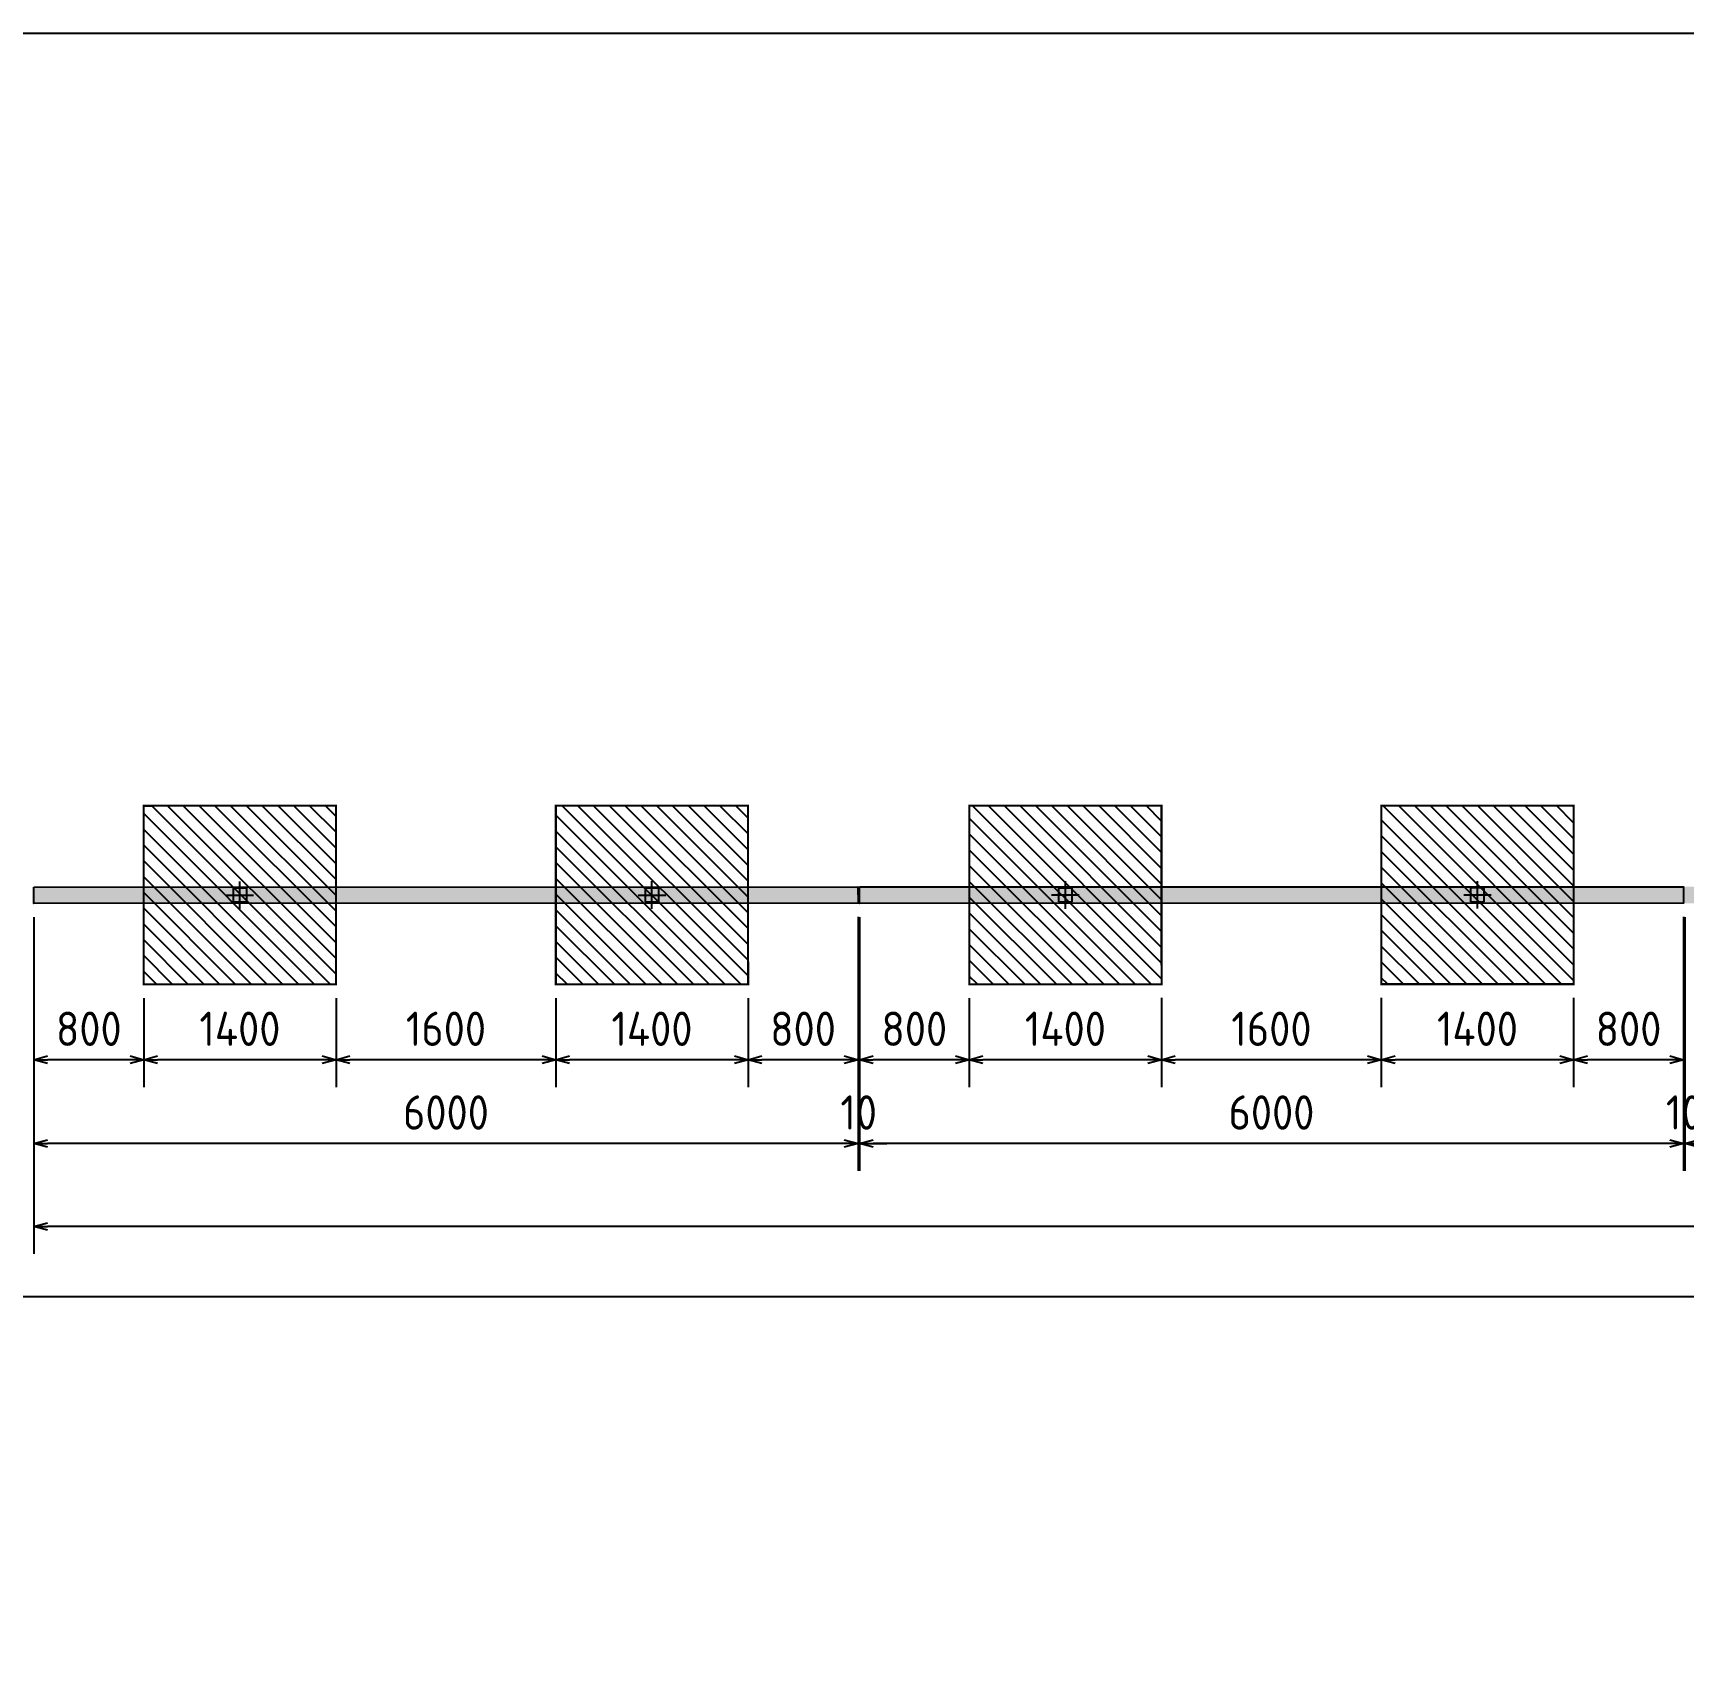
# Model space of a CAD drawing. Header units: centimetres. Extents: x -6122352 to 6876996, y -1694241 to 2592194.
# Drawn here: x 3390746 to 3402766, y 790899 to 802757 of the extents above; entities that cross this region are included whole.
import ezdxf

# ---------------------------------------------------------------- set-up
doc = ezdxf.new("R2010")
doc.units = ezdxf.units.CM
doc.header["$MEASUREMENT"] = 0
doc.header["$PDMODE"] = 66
doc.header["$PDSIZE"] = 100
doc.linetypes.add('CENTER', pattern=[2, 1.25, -0.25, 0.25, -0.25])
doc.layers.get('Defpoints').update_dxf_attribs({"color": 255, "linetype": 'CENTER'})
for name, color, linetype in [('@MI-FOOTINGS', 7, 'Continuous'), ('@MI-TYPE-01', 30, 'Continuous'), ('@MI-TYPE-02', 6, 'Continuous')]:
    doc.layers.add(name, color=color, linetype=linetype)
doc.styles.add('Schueco-BEMSTIL', font='isocpeur.ttf', dxfattribs={"width": 0.9})
doc.dimstyles.new('MI- JWC-TXT-2.5 MM', dxfattribs={"dimscale": 1.5, "dimtxt": 2.5, "dimasz": 1, "dimexe": 2, "dimexo": 1, "dimgap": 1, "dimtad": 1, "dimdec": 0, "dimdsep": 46, "dimtxsty": 'Schueco-BEMSTIL', "dimblk": 'OPEN30', "dimcen": 0, "dimdle": 2, "dimclrd": 140, "dimclre": 8, "dimclrt": 40, "dimadec": 0, "dimazin": 2, "dimtfac": 1, "dimtdec": 0, "dimtix": 1, "dimtmove": 2, "dimatfit": 3, "dimldrblk": 'OPEN', "dimfxl": 2, "dimlwd": -1, "dimlwe": -1, "dimarcsym": 0})

# ---------------------------------------------------------------- blocks, each defined once
blk = doc.blocks.new('T2-FOOTING PLAN')
at = {"layer": '@MI-FOOTINGS', "transparency": 33554679}
h = blk.add_hatch(dxfattribs=at)
h.set_pattern_fill('ANSI31', color=8, scale=650)
h.paths.add_polyline_path([(-700, 650), (700, 650), (700, -650), (-700, -650)])
at = {"layer": '@MI-FOOTINGS', "color": 160, "true_color": 0x3340f0, "const_width": 15}
blk.add_lwpolyline([(-700, 650), (700, 650), (700, -650), (-700, -650)], close=True, dxfattribs=at)
at = {"layer": '@MI-FOOTINGS', "color": 30}
blk.add_point((0, 0), dxfattribs=at)
blk = doc.blocks.new('_Open30')
at = {"color": 0, "linetype": 'ByBlock', "lineweight": -2}
for p, q in [((-1, 0.27), (0, 0)), ((0, 0), (-1, -0.27)), ((0, 0), (-1, 0))]:
    blk.add_line(p, q, dxfattribs=at)
blk = doc.blocks.new('*D1053')
at = {"layer": '@MI-TYPE-02', "color": 8, "transparency": 16777216}
for p, q in [((603052, 2768795), (603052, 2766946)), ((603062, 2768794), (603062, 2766946))]:
    blk.add_line(p, q, dxfattribs=at)
at = {"layer": '@MI-TYPE-02', "color": 140, "transparency": 16777216}
for p, q in [((602952, 2767146), (602852, 2767146)), ((603062, 2767146), (603052, 2767146)), ((603162, 2767146), (603262, 2767146))]:
    blk.add_line(p, q, dxfattribs=at)
at = {"layer": 'Defpoints', "color": 0, "transparency": 16777216}
for p in [(603052, 2768895), (603062, 2768894), (603052, 2767146)]:
    blk.add_point(p, dxfattribs=at)
at = {"layer": '@MI-TYPE-02', "color": 140, "transparency": 16777216, "xscale": 100, "yscale": 100, "zscale": 100}
blk.add_blockref('_Open30', (603052, 2767146), dxfattribs=at)
at = {"layer": '@MI-TYPE-02', "color": 140, "transparency": 16777216, "xscale": 100, "yscale": 100, "zscale": 100, "rotation": 180}
blk.add_blockref('_Open30', (603062, 2767146), dxfattribs=at)
at = {"layer": '@MI-TYPE-02', "color": 40, "transparency": 16777216, "insert": (603057, 2767371), "char_height": 250, "attachment_point": 5, "style": 'Schueco-BEMSTIL'}
blk.add_mtext('10', dxfattribs=at)
blk = doc.blocks.new('_Open')
at = {"color": 0, "linetype": 'ByBlock', "lineweight": -2}
for p, q in [((-1, 0.2), (0, 0)), ((-1, -0.2), (0, 0)), ((0, 0), (-1, 0))]:
    blk.add_line(p, q, dxfattribs=at)
blk = doc.blocks.new('*D1054')
at = {"layer": '@MI-TYPE-02', "color": 8, "transparency": 16777216}
for p, q in [((597052, 2768793), (597052, 2766946)), ((603052, 2768795), (603052, 2766946))]:
    blk.add_line(p, q, dxfattribs=at)
at = {"layer": '@MI-TYPE-02', "color": 140, "transparency": 16777216}
blk.add_line((602952, 2767146), (597152, 2767146), dxfattribs=at)
at = {"layer": 'Defpoints', "color": 0, "transparency": 16777216}
for p in [(597052, 2768893), (603052, 2768895), (597052, 2767146)]:
    blk.add_point(p, dxfattribs=at)
at = {"layer": '@MI-TYPE-02', "color": 140, "transparency": 16777216, "xscale": 100, "yscale": 100, "zscale": 100, "rotation": 180}
blk.add_blockref('_Open30', (597052, 2767146), dxfattribs=at)
at = {"layer": '@MI-TYPE-02', "color": 140, "transparency": 16777216, "xscale": 100, "yscale": 100, "zscale": 100}
blk.add_blockref('_Open30', (603052, 2767146), dxfattribs=at)
at = {"layer": '@MI-TYPE-02', "color": 40, "transparency": 16777216, "insert": (600052, 2767371), "char_height": 250, "attachment_point": 5, "style": 'Schueco-BEMSTIL'}
blk.add_mtext('6000', dxfattribs=at)
blk = doc.blocks.new('*D1055')
at = {"layer": '@MI-TYPE-02', "color": 8, "transparency": 16777216}
for p, q in [((597042, 2768794), (597042, 2766946)), ((597052, 2768793), (597052, 2766946))]:
    blk.add_line(p, q, dxfattribs=at)
at = {"layer": '@MI-TYPE-02', "color": 140, "transparency": 16777216}
for p, q in [((596942, 2767146), (596842, 2767146)), ((597052, 2767146), (597042, 2767146)), ((597152, 2767146), (597252, 2767146))]:
    blk.add_line(p, q, dxfattribs=at)
at = {"layer": 'Defpoints', "color": 0, "transparency": 16777216}
for p in [(597042, 2768894), (597052, 2768893), (597042, 2767146)]:
    blk.add_point(p, dxfattribs=at)
at = {"layer": '@MI-TYPE-02', "color": 140, "transparency": 16777216, "xscale": 100, "yscale": 100, "zscale": 100}
blk.add_blockref('_Open30', (597042, 2767146), dxfattribs=at)
at = {"layer": '@MI-TYPE-02', "color": 140, "transparency": 16777216, "xscale": 100, "yscale": 100, "zscale": 100, "rotation": 180}
blk.add_blockref('_Open30', (597052, 2767146), dxfattribs=at)
at = {"layer": '@MI-TYPE-02', "color": 40, "transparency": 16777216, "insert": (597047, 2767371), "char_height": 250, "attachment_point": 5, "style": 'Schueco-BEMSTIL'}
blk.add_mtext('10', dxfattribs=at)
blk = doc.blocks.new('*D1056')
at = {"layer": '@MI-TYPE-02', "color": 8, "transparency": 16777216}
for p, q in [((591042, 2768792), (591042, 2766946)), ((597042, 2768794), (597042, 2766946))]:
    blk.add_line(p, q, dxfattribs=at)
at = {"layer": '@MI-TYPE-02', "color": 140, "transparency": 16777216}
blk.add_line((596942, 2767146), (591142, 2767146), dxfattribs=at)
at = {"layer": 'Defpoints', "color": 0, "transparency": 16777216}
for p in [(591042, 2768892), (597042, 2768894), (591042, 2767146)]:
    blk.add_point(p, dxfattribs=at)
at = {"layer": '@MI-TYPE-02', "color": 140, "transparency": 16777216, "xscale": 100, "yscale": 100, "zscale": 100, "rotation": 180}
blk.add_blockref('_Open30', (591042, 2767146), dxfattribs=at)
at = {"layer": '@MI-TYPE-02', "color": 140, "transparency": 16777216, "xscale": 100, "yscale": 100, "zscale": 100}
blk.add_blockref('_Open30', (597042, 2767146), dxfattribs=at)
at = {"layer": '@MI-TYPE-02', "color": 40, "transparency": 16777216, "insert": (594042, 2767371), "char_height": 250, "attachment_point": 5, "style": 'Schueco-BEMSTIL'}
blk.add_mtext('6000', dxfattribs=at)
blk = doc.blocks.new('*D1069')
at = {"layer": '@MI-TYPE-02', "color": 8, "transparency": 16777216}
for p, q in [((-30155, -165), (-30155, -1405)), ((-30955, -755), (-30955, -1405))]:
    blk.add_line(p, q, dxfattribs=at)
at = {"layer": '@MI-TYPE-02', "color": 140, "transparency": 16777216}
blk.add_line((-30255, -1205), (-30855, -1205), dxfattribs=at)
at = {"layer": 'Defpoints', "color": 0, "transparency": 16777216}
for p in [(-30155, -65), (-30955, -655), (-30955, -1205)]:
    blk.add_point(p, dxfattribs=at)
at = {"layer": '@MI-TYPE-02', "color": 140, "transparency": 16777216, "xscale": 100, "yscale": 100, "zscale": 100, "rotation": 180}
blk.add_blockref('_Open30', (-30955, -1205), dxfattribs=at)
at = {"layer": '@MI-TYPE-02', "color": 140, "transparency": 16777216, "xscale": 100, "yscale": 100, "zscale": 100}
blk.add_blockref('_Open30', (-30155, -1205), dxfattribs=at)
at = {"layer": '@MI-TYPE-02', "color": 40, "transparency": 16777216, "insert": (-30555, -980), "char_height": 250, "attachment_point": 5, "style": 'Schueco-BEMSTIL'}
blk.add_mtext('800', dxfattribs=at)
blk = doc.blocks.new('*D1070')
at = {"layer": '@MI-TYPE-02', "color": 8, "transparency": 16777216}
for p, q in [((-32355, -755), (-32355, -1405)), ((-30955, -755), (-30955, -1405))]:
    blk.add_line(p, q, dxfattribs=at)
at = {"layer": '@MI-TYPE-02', "color": 140, "transparency": 16777216}
blk.add_line((-31055, -1205), (-32255, -1205), dxfattribs=at)
at = {"layer": 'Defpoints', "color": 0, "transparency": 16777216}
for p in [(-32355, -655), (-30955, -655), (-32355, -1205)]:
    blk.add_point(p, dxfattribs=at)
at = {"layer": '@MI-TYPE-02', "color": 140, "transparency": 16777216, "xscale": 100, "yscale": 100, "zscale": 100, "rotation": 180}
blk.add_blockref('_Open30', (-32355, -1205), dxfattribs=at)
at = {"layer": '@MI-TYPE-02', "color": 140, "transparency": 16777216, "xscale": 100, "yscale": 100, "zscale": 100}
blk.add_blockref('_Open30', (-30955, -1205), dxfattribs=at)
at = {"layer": '@MI-TYPE-02', "color": 40, "transparency": 16777216, "insert": (-31655, -980), "char_height": 250, "attachment_point": 5, "style": 'Schueco-BEMSTIL'}
blk.add_mtext('1400', dxfattribs=at)
blk = doc.blocks.new('*D1066')
at = {"layer": '@MI-TYPE-02', "color": 8, "transparency": 16777216}
for p, q in [((-33955, -755), (-33955, -1405)), ((-32355, -755), (-32355, -1405))]:
    blk.add_line(p, q, dxfattribs=at)
at = {"layer": '@MI-TYPE-02', "color": 140, "transparency": 16777216}
blk.add_line((-32455, -1205), (-33855, -1205), dxfattribs=at)
at = {"layer": 'Defpoints', "color": 0, "transparency": 16777216}
for p in [(-33955, -655), (-32355, -655), (-33955, -1205)]:
    blk.add_point(p, dxfattribs=at)
at = {"layer": '@MI-TYPE-02', "color": 140, "transparency": 16777216, "xscale": 100, "yscale": 100, "zscale": 100, "rotation": 180}
blk.add_blockref('_Open30', (-33955, -1205), dxfattribs=at)
at = {"layer": '@MI-TYPE-02', "color": 140, "transparency": 16777216, "xscale": 100, "yscale": 100, "zscale": 100}
blk.add_blockref('_Open30', (-32355, -1205), dxfattribs=at)
at = {"layer": '@MI-TYPE-02', "color": 40, "transparency": 16777216, "insert": (-33155, -980), "char_height": 250, "attachment_point": 5, "style": 'Schueco-BEMSTIL'}
blk.add_mtext('1600', dxfattribs=at)
blk = doc.blocks.new('*D1067')
at = {"layer": '@MI-TYPE-02', "color": 8, "transparency": 16777216}
for p, q in [((-35355, -756), (-35355, -1405)), ((-33955, -755), (-33955, -1405))]:
    blk.add_line(p, q, dxfattribs=at)
at = {"layer": '@MI-TYPE-02', "color": 140, "transparency": 16777216}
blk.add_line((-34055, -1205), (-35255, -1205), dxfattribs=at)
at = {"layer": 'Defpoints', "color": 0, "transparency": 16777216}
for p in [(-35355, -656), (-33955, -655), (-35355, -1205)]:
    blk.add_point(p, dxfattribs=at)
at = {"layer": '@MI-TYPE-02', "color": 140, "transparency": 16777216, "xscale": 100, "yscale": 100, "zscale": 100, "rotation": 180}
blk.add_blockref('_Open30', (-35355, -1205), dxfattribs=at)
at = {"layer": '@MI-TYPE-02', "color": 140, "transparency": 16777216, "xscale": 100, "yscale": 100, "zscale": 100}
blk.add_blockref('_Open30', (-33955, -1205), dxfattribs=at)
at = {"layer": '@MI-TYPE-02', "color": 40, "transparency": 16777216, "insert": (-34655, -980), "char_height": 250, "attachment_point": 5, "style": 'Schueco-BEMSTIL'}
blk.add_mtext('1400', dxfattribs=at)
blk = doc.blocks.new('*D1064')
at = {"layer": '@MI-TYPE-02', "color": 8, "transparency": 16777216}
for p, q in [((-36165, -166), (-36165, -1405)), ((-36965, -756), (-36965, -1405))]:
    blk.add_line(p, q, dxfattribs=at)
at = {"layer": '@MI-TYPE-02', "color": 140, "transparency": 16777216}
blk.add_line((-36265, -1205), (-36865, -1205), dxfattribs=at)
at = {"layer": 'Defpoints', "color": 0, "transparency": 16777216}
for p in [(-36165, -66), (-36965, -656), (-36965, -1205)]:
    blk.add_point(p, dxfattribs=at)
at = {"layer": '@MI-TYPE-02', "color": 140, "transparency": 16777216, "xscale": 100, "yscale": 100, "zscale": 100, "rotation": 180}
blk.add_blockref('_Open30', (-36965, -1205), dxfattribs=at)
at = {"layer": '@MI-TYPE-02', "color": 140, "transparency": 16777216, "xscale": 100, "yscale": 100, "zscale": 100}
blk.add_blockref('_Open30', (-36165, -1205), dxfattribs=at)
at = {"layer": '@MI-TYPE-02', "color": 40, "transparency": 16777216, "insert": (-36565, -980), "char_height": 250, "attachment_point": 5, "style": 'Schueco-BEMSTIL'}
blk.add_mtext('800', dxfattribs=at)
blk = doc.blocks.new('*D1065')
at = {"layer": '@MI-TYPE-02', "color": 8, "transparency": 16777216}
for p, q in [((-38365, -756), (-38365, -1405)), ((-36965, -756), (-36965, -1405))]:
    blk.add_line(p, q, dxfattribs=at)
at = {"layer": '@MI-TYPE-02', "color": 140, "transparency": 16777216}
blk.add_line((-37065, -1205), (-38265, -1205), dxfattribs=at)
at = {"layer": 'Defpoints', "color": 0, "transparency": 16777216}
for p in [(-38365, -656), (-36965, -656), (-38365, -1205)]:
    blk.add_point(p, dxfattribs=at)
at = {"layer": '@MI-TYPE-02', "color": 140, "transparency": 16777216, "xscale": 100, "yscale": 100, "zscale": 100, "rotation": 180}
blk.add_blockref('_Open30', (-38365, -1205), dxfattribs=at)
at = {"layer": '@MI-TYPE-02', "color": 140, "transparency": 16777216, "xscale": 100, "yscale": 100, "zscale": 100}
blk.add_blockref('_Open30', (-36965, -1205), dxfattribs=at)
at = {"layer": '@MI-TYPE-02', "color": 40, "transparency": 16777216, "insert": (-37665, -980), "char_height": 250, "attachment_point": 5, "style": 'Schueco-BEMSTIL'}
blk.add_mtext('1400', dxfattribs=at)
blk = doc.blocks.new('*D1062')
at = {"layer": '@MI-TYPE-02', "color": 8, "transparency": 16777216}
for p, q in [((-39965, -756), (-39965, -1405)), ((-38365, -756), (-38365, -1405))]:
    blk.add_line(p, q, dxfattribs=at)
at = {"layer": '@MI-TYPE-02', "color": 140, "transparency": 16777216}
blk.add_line((-38465, -1205), (-39865, -1205), dxfattribs=at)
at = {"layer": 'Defpoints', "color": 0, "transparency": 16777216}
for p in [(-39965, -656), (-38365, -656), (-39965, -1205)]:
    blk.add_point(p, dxfattribs=at)
at = {"layer": '@MI-TYPE-02', "color": 140, "transparency": 16777216, "xscale": 100, "yscale": 100, "zscale": 100, "rotation": 180}
blk.add_blockref('_Open30', (-39965, -1205), dxfattribs=at)
at = {"layer": '@MI-TYPE-02', "color": 140, "transparency": 16777216, "xscale": 100, "yscale": 100, "zscale": 100}
blk.add_blockref('_Open30', (-38365, -1205), dxfattribs=at)
at = {"layer": '@MI-TYPE-02', "color": 40, "transparency": 16777216, "insert": (-39165, -980), "char_height": 250, "attachment_point": 5, "style": 'Schueco-BEMSTIL'}
blk.add_mtext('1600', dxfattribs=at)
blk = doc.blocks.new('*D1063')
at = {"layer": '@MI-TYPE-02', "color": 8, "transparency": 16777216}
for p, q in [((-41365, -757), (-41365, -1405)), ((-39965, -756), (-39965, -1405))]:
    blk.add_line(p, q, dxfattribs=at)
at = {"layer": '@MI-TYPE-02', "color": 140, "transparency": 16777216}
blk.add_line((-40065, -1205), (-41265, -1205), dxfattribs=at)
at = {"layer": 'Defpoints', "color": 0, "transparency": 16777216}
for p in [(-41365, -657), (-39965, -656), (-41365, -1205)]:
    blk.add_point(p, dxfattribs=at)
at = {"layer": '@MI-TYPE-02', "color": 140, "transparency": 16777216, "xscale": 100, "yscale": 100, "zscale": 100, "rotation": 180}
blk.add_blockref('_Open30', (-41365, -1205), dxfattribs=at)
at = {"layer": '@MI-TYPE-02', "color": 140, "transparency": 16777216, "xscale": 100, "yscale": 100, "zscale": 100}
blk.add_blockref('_Open30', (-39965, -1205), dxfattribs=at)
at = {"layer": '@MI-TYPE-02', "color": 40, "transparency": 16777216, "insert": (-40665, -980), "char_height": 250, "attachment_point": 5, "style": 'Schueco-BEMSTIL'}
blk.add_mtext('1400', dxfattribs=at)
blk = doc.blocks.new('*D1061')
at = {"layer": '@MI-TYPE-02', "color": 8, "transparency": 16777216}
for p, q in [((-42165, -169), (-42165, -1405)), ((-41365, -757), (-41365, -1405))]:
    blk.add_line(p, q, dxfattribs=at)
at = {"layer": '@MI-TYPE-02', "color": 140, "transparency": 16777216}
blk.add_line((-41465, -1205), (-42065, -1205), dxfattribs=at)
at = {"layer": 'Defpoints', "color": 0, "transparency": 16777216}
for p in [(-42165, -69), (-41365, -657), (-42165, -1205)]:
    blk.add_point(p, dxfattribs=at)
at = {"layer": '@MI-TYPE-02', "color": 140, "transparency": 16777216, "xscale": 100, "yscale": 100, "zscale": 100, "rotation": 180}
blk.add_blockref('_Open30', (-42165, -1205), dxfattribs=at)
at = {"layer": '@MI-TYPE-02', "color": 140, "transparency": 16777216, "xscale": 100, "yscale": 100, "zscale": 100}
blk.add_blockref('_Open30', (-41365, -1205), dxfattribs=at)
at = {"layer": '@MI-TYPE-02', "color": 40, "transparency": 16777216, "insert": (-41765, -980), "char_height": 250, "attachment_point": 5, "style": 'Schueco-BEMSTIL'}
blk.add_mtext('800', dxfattribs=at)
blk = doc.blocks.new('*D1057')
at = {"layer": '@MI-TYPE-02', "color": 8, "transparency": 16777216}
for p, q in [((591042, 2768792), (591042, 2766342)), ((633207, 2768800), (633207, 2766342))]:
    blk.add_line(p, q, dxfattribs=at)
at = {"layer": '@MI-TYPE-02', "color": 140, "transparency": 16777216}
blk.add_line((633107, 2766542), (591142, 2766542), dxfattribs=at)
at = {"layer": 'Defpoints', "color": 0, "transparency": 16777216}
for p in [(591042, 2768892), (633207, 2768900), (591042, 2766542)]:
    blk.add_point(p, dxfattribs=at)
at = {"layer": '@MI-TYPE-02', "color": 140, "transparency": 16777216, "xscale": 100, "yscale": 100, "zscale": 100, "rotation": 180}
blk.add_blockref('_Open30', (591042, 2766542), dxfattribs=at)
at = {"layer": '@MI-TYPE-02', "color": 140, "transparency": 16777216, "xscale": 100, "yscale": 100, "zscale": 100}
blk.add_blockref('_Open30', (633207, 2766542), dxfattribs=at)
at = {"layer": '@MI-TYPE-02', "color": 40, "transparency": 16777216, "insert": (612125, 2766767), "char_height": 250, "attachment_point": 5, "style": 'Schueco-BEMSTIL'}
blk.add_mtext('42165', dxfattribs=at)
blk = doc.blocks.new('*D1068')
at = {"layer": '@MI-TYPE-02', "color": 8, "transparency": 16777216}
for p, q in [((-36155, -168), (-36155, -1405)), ((-35355, -756), (-35355, -1405))]:
    blk.add_line(p, q, dxfattribs=at)
at = {"layer": '@MI-TYPE-02', "color": 140, "transparency": 16777216}
blk.add_line((-35455, -1205), (-36055, -1205), dxfattribs=at)
at = {"layer": 'Defpoints', "color": 0, "transparency": 16777216}
for p in [(-36155, -68), (-35355, -656), (-36155, -1205)]:
    blk.add_point(p, dxfattribs=at)
at = {"layer": '@MI-TYPE-02', "color": 140, "transparency": 16777216, "xscale": 100, "yscale": 100, "zscale": 100, "rotation": 180}
blk.add_blockref('_Open30', (-36155, -1205), dxfattribs=at)
at = {"layer": '@MI-TYPE-02', "color": 140, "transparency": 16777216, "xscale": 100, "yscale": 100, "zscale": 100}
blk.add_blockref('_Open30', (-35355, -1205), dxfattribs=at)
at = {"layer": '@MI-TYPE-02', "color": 40, "transparency": 16777216, "insert": (-35755, -980), "char_height": 250, "attachment_point": 5, "style": 'Schueco-BEMSTIL'}
blk.add_mtext('800', dxfattribs=at)
blk = doc.blocks.new('*D1715')
at = {"layer": '@MI-TYPE-01', "color": 8, "transparency": 16777216}
for p, q in [((3306275, 796385), (3306275, 793458)), ((3432917, 796378), (3432917, 793458))]:
    blk.add_line(p, q, dxfattribs=at)
at = {"layer": '@MI-TYPE-01', "color": 140, "transparency": 16777216}
blk.add_line((3306325, 793558), (3432867, 793558), dxfattribs=at)
at = {"layer": 'Defpoints', "color": 0, "transparency": 16777216}
for p in [(3306275, 796435), (3432917, 796428), (3432917, 793558)]:
    blk.add_point(p, dxfattribs=at)
at = {"layer": '@MI-TYPE-01', "color": 140, "transparency": 16777216, "xscale": 50, "yscale": 50, "zscale": 50, "rotation": 180}
blk.add_blockref('_Open30', (3306275, 793558), dxfattribs=at)
at = {"layer": '@MI-TYPE-01', "color": 140, "transparency": 16777216, "xscale": 50, "yscale": 50, "zscale": 50}
blk.add_blockref('_Open30', (3432917, 793558), dxfattribs=at)
at = {"layer": '@MI-TYPE-01', "color": 40, "transparency": 16777216, "insert": (3369596, 793670), "char_height": 125, "attachment_point": 5, "style": 'Schueco-BEMSTIL'}
blk.add_mtext('126642', dxfattribs=at)
blk = doc.blocks.new('G6-T2-REAR-RIGHT END')
at = {"layer": '@MI-TYPE-02'}
h = blk.add_hatch(color=256, dxfattribs=at)
h.dxf.hatch_style = 1
h.paths.add_polyline_path([(-42165.2, 51.3), (-36165.3, 53.5), (-36164.8, -66.5), (-42164.7, -68.7)])
h.paths.add_polyline_path([(-36155.3, 52.4), (-30155.3, 54.6), (-30154.9, -65.4), (-36154.8, -67.6)])
h.paths.add_polyline_path([(-30145.3, 53.6), (-24145.4, 55.8), (-24144.9, -64.2), (-30144.9, -66.4)])
h.paths.add_polyline_path([(-24135.4, 54.6), (-18135.5, 56.8), (-18135, -63.2), (-24134.9, -65.4)])
h.paths.add_polyline_path([(-18125.5, 55.9), (-12125.5, 58.1), (-12125.1, -61.9), (-18125, -64.1)])
h.paths.add_polyline_path([(-12115.6, 57.3), (-6115.6, 59.5), (-6115.2, -60.5), (-12115.1, -62.7)])
h.paths.add_polyline_path([(-6105.6, 58.4), (-0.2, 60), (0.2, -60), (-6105.2, -61.6)])
for points in [[(-42165.2, 51.3), (-36165.3, 53.5), (-36164.8, -66.5), (-42164.7, -68.7)], [(-36155.3, 52.4), (-30155.3, 54.6), (-30154.9, -65.4), (-36154.8, -67.6)]]:
    blk.add_lwpolyline(points, close=True, dxfattribs=at)
at = {"layer": '@MI-FOOTINGS', "xscale": -1, "rotation": 0.01015602854542941}
for p in [(-40665, -6.6), (-37665, -6.1), (-34655.3, -5.6), (-31655.3, -5.1)]:
    blk.add_blockref('T2-FOOTING PLAN', p, dxfattribs=at)
at = {"layer": '@MI-TYPE-02'}
for base, p1, p2, picture, middle in [((-42164.9, -2418.4), (0, -60), (-42164.9, -68.7), '*D1057', (-21082.5, -2193.4)), ((-42164.7, -1814.9), (-36164.8, -66.5), (-42164.7, -68.7), '*D1056', (-39164.8, -1589.9)), ((-36164.8, -1814.9), (-36154.8, -67.6), (-36164.8, -66.5), '*D1055', (-36159.8, -1589.9)), ((-36154.8, -1814.9), (-30154.9, -65.4), (-36154.8, -67.6), '*D1054', (-33154.8, -1589.9)), ((-30154.9, -1814.9), (-30144.9, -66.4), (-30154.9, -65.4), '*D1053', (-30149.9, -1589.9))]:
    dim = blk.add_linear_dim(base=base, p1=p1, p2=p2, angle=180, dimstyle='MI- JWC-TXT-2.5 MM', dxfattribs=at)
    dim.commit()
    dim.dimension.update_dxf_attribs({"geometry": picture, "text_midpoint": middle, "insert": (-633207, -2768960.5)})
for base, p1, p2, picture, middle in [((-42164.7, -1204.9), (-41364.9, -656.7), (-42164.7, -68.7), '*D1061', (-41764.8, -979.9)), ((-36964.9, -1204.9), (-36164.8, -66.5), (-36964.9, -655.9), '*D1064', (-36564.8, -979.9)), ((-36154.8, -1204.9), (-35355.2, -655.7), (-36154.8, -67.6), '*D1068', (-35755, -979.9)), ((-30955.2, -1204.9), (-30154.9, -65.4), (-30955.2, -654.9), '*D1069', (-30555, -979.9)), ((-41364.9, -1204.9), (-39964.9, -656.5), (-41364.9, -656.7), '*D1063', (-40664.9, -979.9)), ((-39964.9, -1204.9), (-38364.9, -656.2), (-39964.9, -656.5), '*D1062', (-39164.9, -979.9)), ((-38364.9, -1204.9), (-36964.9, -655.9), (-38364.9, -656.2), '*D1065', (-37664.9, -979.9)), ((-35355.2, -1204.9), (-33955.2, -655.5), (-35355.2, -655.7), '*D1067', (-34655.2, -979.9)), ((-33955.2, -1204.9), (-32355.2, -655.2), (-33955.2, -655.5), '*D1066', (-33155.2, -979.9)), ((-32355.2, -1204.9), (-30955.2, -654.9), (-32355.2, -655.2), '*D1070', (-31655.2, -979.9))]:
    dim = blk.add_linear_dim(base=base, p1=p1, p2=p2, angle=180, dimstyle='MI- JWC-TXT-2.5 MM', dxfattribs=at)
    dim.commit()
    dim.dimension.update_dxf_attribs({"geometry": picture, "text_midpoint": middle})

msp = doc.modelspace()

# ---------------------------------------------------------------- linework, layer by layer
msp.add_lwpolyline([(3278170.28592, 802757.28808), (3588252.33865, 802757.28808), (3588252.33865, 779039.77254), (3278170.28592, 779039.77254)], close=True)

# ---------------------------------------------------------------- block references
msp.add_blockref('G6-T2-REAR-RIGHT END', (3432917.25187, 796488.17429))

# ---------------------------------------------------------------- dimensions: what is measured, and where the dimension line sits
at = {"layer": '@MI-TYPE-01'}
dim = msp.add_linear_dim(base=(3432917.48639, 793557.9972), p1=(3306275.17218, 796435.02061), p2=(3432917.48639, 796428.17474), dimstyle='MI- JWC-TXT-2.5 MM', dxfattribs=at)
dim.commit()
dim.dimension.update_dxf_attribs({"geometry": '*D1715', "text_midpoint": (3369596.32928, 793670.4972)})

doc.saveas('drawing.dxf')
